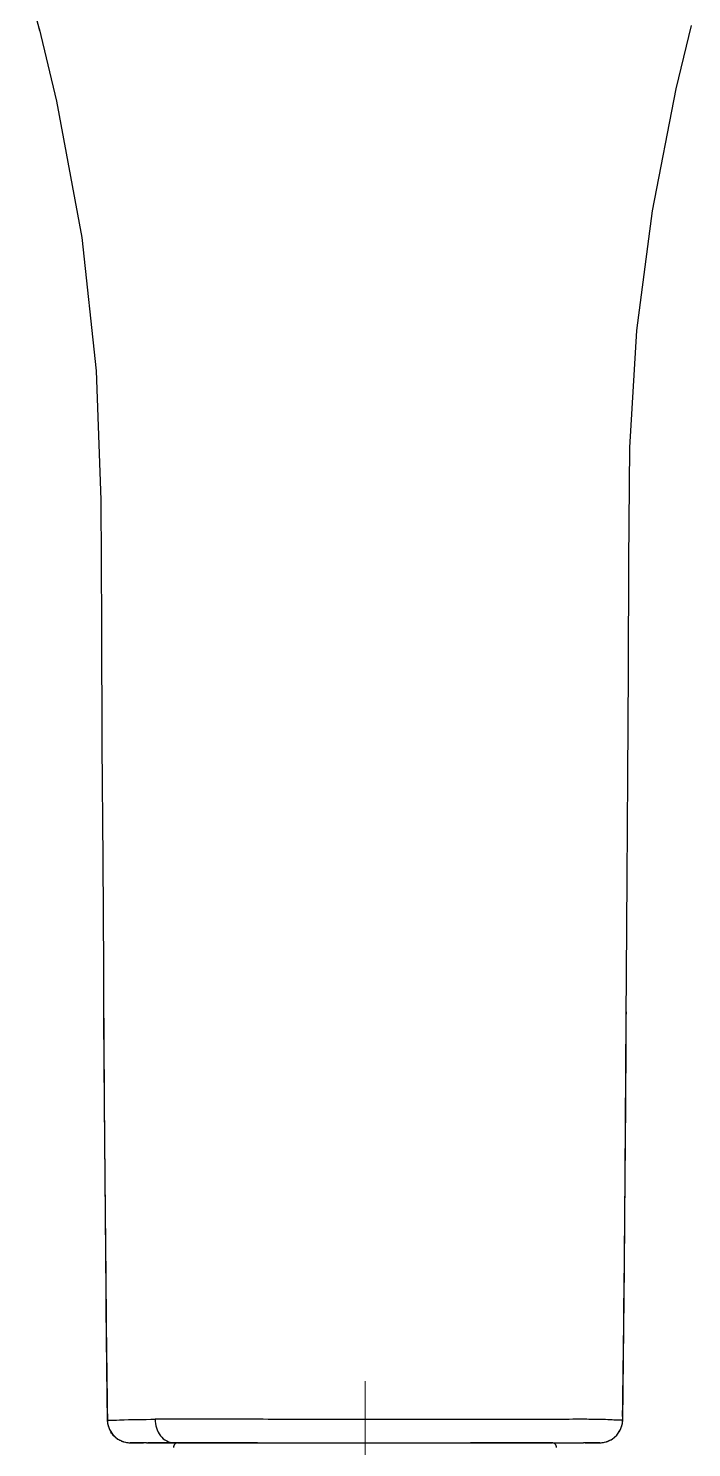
# Model space of a CAD drawing. Extents: x 300 to 2828, y 64 to 1916.
# Drawn here: x 1773.7 to 1816.9, y 918.8 to 1011.4 of the extents above; entities that cross this region are included whole.
import ezdxf

# ---------------------------------------------------------------- set-up
doc = ezdxf.new("R2010")
doc.units = 0
doc.header["$LTSCALE"] = 10
doc.header["$MEASUREMENT"] = 0
doc.linetypes.add('CENTER', pattern=[2, 1.25, -0.25, 0.25, -0.25])
doc.layers.add('1', color=7, linetype='CONTINUOUS')
doc.layers.add('DEF_LAYER_ASSEM_MEMBER', color=7, linetype='CONTINUOUS')

msp = doc.modelspace()

# ---------------------------------------------------------------- linework, layer by layer
at = {"layer": '1', "color": 1, "linetype": 'CENTER', "lineweight": 5}
msp.add_line((1795.641, 498.015), (1795.641, 923.169), dxfattribs=at)
at = {"layer": 'DEF_LAYER_ASSEM_MEMBER', "color": 7, "linetype": 'Continuous'}
for p, q in [((1773.702, 1014.012), (1774.432, 1011.206)), ((1774.399, 1011.352), (1774.436, 1011.207)), ((1812.673, 946.906), (1812.69, 949.697)), ((1812.673, 946.906), (1812.675, 947.252)), ((1778.627, 943.975), (1778.645, 941.296)), ((1778.645, 941.296), (1778.663, 938.809)), ((1778.663, 938.809), (1778.682, 936.471)), ((1778.682, 936.471), (1778.7, 934.225)), ((1778.7, 934.225), (1778.72, 932.082)), ((1778.72, 932.082), (1778.739, 929.968)), ((1778.739, 929.968), (1778.759, 927.969)), ((1778.759, 927.969), (1778.78, 926.007)), ((1778.78, 926.007), (1778.801, 924.087)), ((1778.801, 924.087), (1778.823, 922.211)), ((1778.823, 922.211), (1778.842, 920.644)), ((1780.34, 919.162), (1780.346, 919.162)), ((1781.396, 919.161), (1780.34, 919.162)), ((1780.346, 919.162), (1781.21, 919.169)), ((1781.21, 919.169), (1781.489, 919.171)), ((1781.396, 919.161), (1783.425, 919.161)), ((1781.489, 919.171), (1783.163, 919.174)), ((1783.163, 919.174), (1786.641, 919.177)), ((1783.463, 919.168), (1807.82, 919.168)), ((1786.641, 919.177), (1788.641, 919.177)), ((1802.507, 919.178), (1804.641, 919.177)), ((1804.641, 919.177), (1807.82, 919.174)), ((1807.82, 919.174), (1809.982, 919.17)), ((1807.858, 919.161), (1809.886, 919.161)), ((1807.862, 919.16), (1809.887, 919.16)), ((1810.942, 919.162), (1809.886, 919.161)), ((1809.982, 919.17), (1810.936, 919.162)), ((1810.936, 919.162), (1810.942, 919.162))]:
    msp.add_line(p, q, dxfattribs=at)
at = {"layer": 'DEF_LAYER_ASSEM_MEMBER', "color": 9, "linetype": 'Continuous'}
for p, q in [((1778.606, 947.299), (1778.606, 947.263)), ((1778.853, 920.644), (1778.841, 920.644)), ((1812.433, 920.885), (1812.43, 920.644)), ((1812.442, 920.644), (1812.43, 920.644))]:
    msp.add_line(p, q, dxfattribs=at)
at = {"layer": 'DEF_LAYER_ASSEM_MEMBER', "color": 7, "linetype": 'Continuous'}
for points in [[(1774.399, 1011.352), (1775.534, 1006.604), (1777.181, 997.726), (1778.127, 989.042), (1778.432, 980.624), (1778.461, 972.465), (1778.499, 964.644), (1778.543, 957.183)], [(1812.836, 976.627), (1812.902, 984.039), (1813.367, 991.652), (1814.369, 999.468), (1815.931, 1007.419), (1816.928, 1011.533)], [(1812.69, 949.697), (1812.73, 955.992), (1812.77, 962.587), (1812.806, 969.472), (1812.836, 976.627)], [(1778.543, 957.183), (1778.588, 950.088), (1778.606, 947.299)], [(1778.607, 947.006), (1778.608, 946.942), (1778.608, 946.877), (1778.627, 943.975)], [(1812.441, 920.644), (1812.549, 930.587), (1812.627, 939.918), (1812.673, 946.906)], [(1778.841, 920.644), (1778.86, 920.422), (1778.986, 920.019), (1779.217, 919.668), (1779.538, 919.395), (1779.922, 919.222), (1780.34, 919.162)], [(1810.943, 919.162), (1811.36, 919.222), (1811.745, 919.395), (1812.065, 919.668), (1812.297, 920.019), (1812.423, 920.422), (1812.442, 920.644)]]:
    msp.add_lwpolyline(points, dxfattribs=at)
at = {"layer": 'DEF_LAYER_ASSEM_MEMBER', "color": 9, "linetype": 'Continuous'}
for centre, radius, start, end in [((5374.918, 967.296), 3596.368, 180.319152, 180.74326), ((1780.37, 920.664), 1.517, 180.76309, 194.80466), ((1810.913, 920.664), 1.517, 344.79466, 359.24205), ((1780.353, 920.66), 1.5, 194.81069, 196.63765), ((1780.348, 920.66), 1.495, 196.70406, 209.78081), ((1780.385, 920.681), 1.538, 209.75922, 212.08755), ((1780.315, 920.623), 1.447, 224.46924, 228.17081), ((1780.361, 920.675), 1.516, 228.21605, 239.41255), ((1810.919, 920.679), 1.521, 300.25755, 310.62924), ((1810.96, 920.63), 1.457, 310.65412, 315.00014), ((1810.896, 920.682), 1.539, 327.182, 329.65746), ((1810.932, 920.661), 1.498, 329.62409, 342.75968), ((1810.934, 920.659), 1.496, 342.83834, 344.78512), ((1780.361, 920.673), 1.515, 239.37649, 244.87113), ((1780.34, 920.63), 1.467, 244.89572, 254.58896), ((1780.349, 920.664), 1.502, 254.61336, 266.31074), ((1780.347, 920.635), 1.472, 266.31024, 269.98739), ((1810.936, 920.634), 1.472, 270.0124, 273.57133), ((1810.934, 920.664), 1.502, 273.57187, 285.37171), ((1810.944, 920.627), 1.464, 285.38337, 294.02665), ((1810.925, 920.668), 1.508, 294.06515, 300.28958)]:
    msp.add_arc(centre, radius, start, end, dxfattribs=at)
at = {"layer": 'DEF_LAYER_ASSEM_MEMBER', "color": 7, "linetype": 'Continuous'}
for centre, radius, start, end in [((-1644.582, 965.753), 3457.306, 359.2564, 359.687648), ((1783.463, 918.868), 0.3, 89.99992, 183.91825), ((1807.82, 918.868), 0.3, 356.08175, 90.00008)]:
    msp.add_arc(centre, radius, start, end, dxfattribs=at)
at = {"layer": 'DEF_LAYER_ASSEM_MEMBER', "color": 9, "linetype": 'Continuous'}
for points, start_tangent, end_tangent in [([(1778.853, 920.644), (1779.647, 920.656), (1781.963, 920.692)], (0.998552, -0.053796), (1, 0.00039)), ([(1781.963, 920.692), (1782.044, 920.135), (1782.31, 919.62), (1782.719, 919.281), (1783.163, 919.174)], (-0.00877, -0.999962), (1, -0.000655)), ([(1812.43, 920.644), (1811.857, 920.645), (1811.462, 920.665), (1810.834, 920.684), (1809.641, 920.693), (1807.784, 920.684), (1805.476, 920.676), (1802.885, 920.672), (1797.334, 920.676), (1791.694, 920.688), (1786.301, 920.693), (1781.963, 920.692)], (-0.998285, -0.058535), (-1, -0.00049)), ([(1779.283, 919.609), (1779.082, 919.864)], (-0.700421, 0.71373), (-0.531206, 0.847242)), ([(1811.991, 919.6), (1812.19, 919.847)], (0.706929, 0.707285), (0.54197, 0.840398))]:
    msp.add_spline(points, degree=3, dxfattribs=dict(at, start_tangent=start_tangent, end_tangent=end_tangent))

doc.saveas('drawing.dxf')
